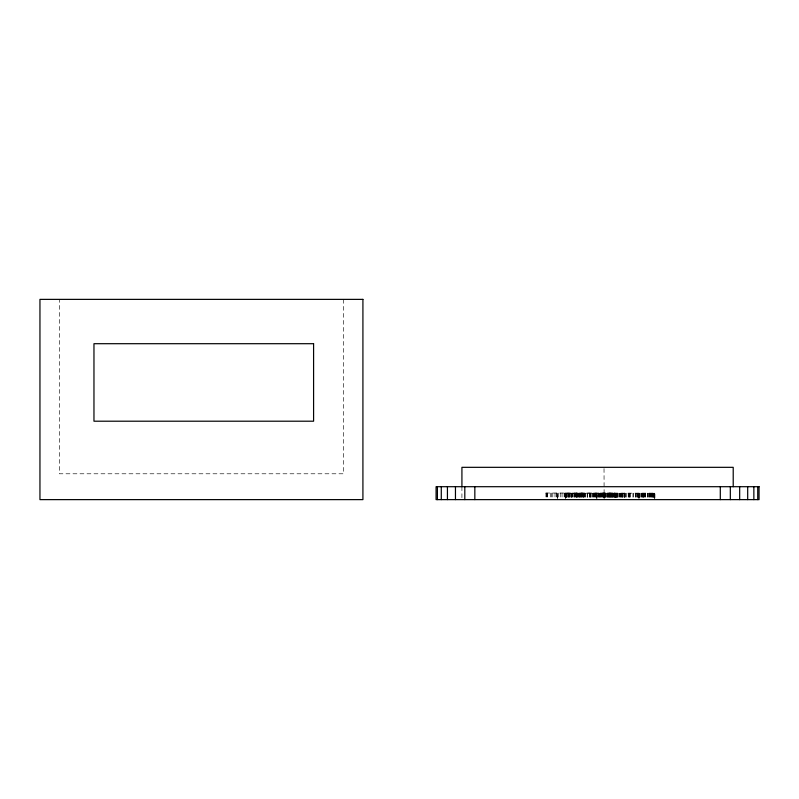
<?xml version="1.0" encoding="UTF-8"?>
<svg xmlns="http://www.w3.org/2000/svg" width="799" height="799" viewBox="0 0 799 799"><rect width="100%" height="100%" fill="white"/><g stroke="black" fill="none" stroke-linecap="round" stroke-linejoin="round"><path stroke-width="0.6" stroke-dasharray="4 3" d="M545.747 493.033L615.4 493.033L615.4 499.625M564.903 493.163L654.89 493.163L654.89 498.546M654.761 493.163L654.761 498.546M654.471 499.625L654.471 493.163L654.431 498.546M654.181 493.163L654.181 498.546M654.031 493.163L654.031 499.625M653.722 493.163L653.722 498.546M653.592 493.163L653.592 498.546M653.202 493.163L653.202 499.625M652.943 493.163L652.943 498.546M652.683 493.163L652.683 498.546M652.174 493.163L652.174 498.546M651.844 493.163L651.844 498.546M651.455 493.163L651.455 499.625M650.845 493.163L650.845 498.546M650.486 493.163L650.486 498.546M649.577 493.163L649.577 498.546M649.068 493.163L649.068 498.546M648.938 493.163L648.938 499.625M647.829 493.163L647.899 498.546M647.749 493.163L647.749 499.625M645.632 493.163L645.632 498.546M645.053 493.163L644.983 498.546L644.923 493.163M644.144 493.163L644.194 498.546M643.495 493.163L643.495 499.625M643.365 493.163L643.365 499.625M643.235 493.163L643.235 498.546M643.005 493.163L642.995 499.625M642.786 493.163L642.786 498.546M642.586 493.163L642.586 498.546M641.817 493.163L641.817 499.625M641.617 493.163L641.487 499.625M640.199 493.163L640.199 499.625M639.739 493.163L639.739 498.546M639.609 493.163L639.609 498.546M639.34 493.163L639.34 498.546M639.09 493.163L638.98 499.625L638.96 493.163M638.701 493.163L638.701 498.546M638.321 493.163L638.321 499.625M638.121 493.163L638.121 498.546M637.932 493.163L637.932 499.625M637.492 493.163L637.492 498.546M637.153 493.163L637.153 499.625M636.374 493.163L636.374 498.546M635.595 493.163L635.595 498.546M635.465 493.163L635.465 499.625M633.587 493.163L633.587 498.546M632.948 493.163L632.878 498.546M630.291 493.163L630.291 498.546M629.832 493.163L629.832 498.546M629.642 493.163L629.642 498.546M629.252 493.163L629.252 498.546M628.673 493.163L628.673 498.546M628.214 493.163L628.214 498.546M626.336 493.163L626.336 498.546M625.178 493.163L625.237 498.546M624.968 493.163L624.968 498.546M624.788 493.163L624.788 498.546M624.588 493.163L624.588 498.546M624.458 493.163L624.329 498.546M624.079 493.163L624.079 498.546M622.97 493.163L622.97 498.546M622.781 493.163L622.781 498.546M622.521 493.163L622.521 498.546M622.131 493.163L622.131 498.546M621.742 493.163L621.742 498.546M621.422 493.163L621.422 498.546M620.833 493.163L620.833 498.546M620.194 493.163L620.324 498.546M619.964 493.163L619.964 498.546M619.285 493.163L619.285 498.546M618.766 493.163L618.766 499.625M617.727 493.163L617.727 498.546M617.337 493.163L617.337 498.546M617.218 493.163L617.218 498.546M616.958 493.163L616.958 499.625M616.758 493.163L616.758 498.546M616.568 493.163L616.568 498.546M616.279 493.163L616.179 498.546M616.049 493.163L616.049 498.546M615.919 493.163L615.919 498.546M615.789 493.163L615.719 498.546M615.659 493.163L615.659 498.546M615.09 493.033L615.08 498.546M614.98 493.163L614.98 498.546M614.781 493.033L614.781 498.526M614.621 493.163L614.621 498.546M614.431 493.033L614.431 499.625M614.231 493.163L614.231 498.546M614.171 493.033L614.041 498.546M613.842 493.033L613.842 498.526M613.712 493.163L613.782 498.546M613.133 493.163L613.133 498.546M612.943 493.033L612.943 498.526M612.683 493.163L612.683 498.546M612.563 493.163L612.563 498.546M612.453 493.163L612.453 498.546M611.774 493.033L611.774 499.625M611.644 493.163L611.585 498.546M611.255 493.163L611.255 498.546M611.125 493.163L611.125 498.546M610.865 493.033L610.865 498.546M610.546 493.163L610.546 498.546M610.216 493.163L610.216 498.546M610.156 493.163L610.156 499.625M609.837 493.033L609.837 498.546M609.577 493.163L609.577 498.546M609.447 493.163L609.447 498.546M609.058 493.033L609.058 498.546M608.928 493.163L608.928 498.546M608.768 493.163L608.768 498.546M608.279 493.163L608.279 498.546M608.019 493.033L608.019 499.625M607.889 493.033L607.889 499.625M607.5 493.163L607.5 498.546M607.28 493.163L607.24 498.546M606.98 493.163L606.98 498.546M606.141 493.163L606.141 498.546M605.562 493.163L605.562 498.546M605.362 493.163L605.362 498.546M605.173 493.163L605.173 498.546M604.973 493.163L604.973 498.546M604.723 493.163L604.723 498.546M604.653 493.163L604.523 498.546M604.334 493.033L604.264 498.546M604.024 468.534L604.134 499.625M604.004 493.163L603.874 498.546M603.744 493.033L603.694 498.546M603.684 493.163L603.555 498.546M603.485 493.163L603.355 499.625M603.115 493.163L603.115 498.546M602.386 493.163L602.516 498.546M602.196 493.163L602.196 498.546M601.347 493.163L601.347 498.546M601.158 493.163L601.028 498.546M600.898 493.163L600.898 498.546M600.508 493.033L600.508 498.526M600.109 493.163L600.109 498.546M599.859 493.163L599.859 498.546M599.48 493.163L599.48 498.546M599.09 493.163L599.09 498.546M598.441 493.163L598.441 498.546M598.311 493.163L598.311 498.546M597.662 493.163L597.662 498.546M596.623 493.163L596.623 498.546M596.493 493.163L596.493 498.546M595.854 493.163L595.854 498.546M595.335 493.163L595.335 498.546M594.945 493.163L594.945 498.546M594.426 493.163L594.426 498.546M593.777 493.163L593.777 498.546M593.178 493.163L593.178 498.546M592.688 493.163L592.688 498.546M591.839 493.163L591.839 499.625M590.731 493.163L590.731 499.625M590.311 493.163L590.311 498.546M590.091 493.163L590.091 498.546M589.892 493.163L589.892 498.546M589.572 493.163L589.572 498.546M587.545 493.163L587.545 498.546M587.315 493.163L587.315 498.546M587.175 493.163L587.175 498.546M585.367 493.163L585.367 498.546M584.978 493.163L584.978 498.546M584.459 493.163L584.389 499.625M583.809 493.163L583.809 499.625M583.679 493.163L583.679 498.546M583.42 493.163L583.42 498.546M583.23 493.163L583.23 498.546M582.641 493.033L582.641 498.546M582.251 493.163L582.251 499.625M581.932 493.163L581.932 498.546M581.862 493.033L581.802 499.625M581.482 493.033L581.542 498.546M581.223 493.163L581.223 498.546M580.783 493.033L580.833 498.546M580.703 493.163L580.703 499.625M580.314 493.163L580.314 498.546M579.665 493.033L579.665 498.526M579.405 493.163L579.405 499.625M579.275 493.163L579.275 498.546M579.085 493.163L579.085 498.546M578.306 493.033L578.246 498.546M578.176 493.163L578.176 499.625M577.987 493.033L577.917 498.546M577.787 493.163L577.787 499.625M577.657 493.163L577.657 498.546M576.948 493.163L576.948 499.625M576.798 493.033L576.768 499.625M576.558 493.033L576.558 499.625M576.429 493.033L576.429 498.526M576.299 493.033L576.299 499.625M576.109 493.163L576.109 499.625M576.039 493.163L576.039 499.625M575.59 493.163L575.59 498.546M574.681 493.163L574.681 498.546M574.101 493.163L574.101 498.546M574.032 493.163L574.032 498.546M572.723 493.033L572.803 498.546M572.284 493.163L572.284 498.546M571.764 493.163L571.764 498.546M571.635 493.163L571.635 498.546M571.375 493.163L571.375 498.546M571.185 493.163L571.185 499.625M570.476 493.163L570.476 499.625M569.627 493.033L569.627 498.526M569.248 493.163L569.248 498.546M569.098 493.163L569.098 498.546M568.938 493.163L568.938 499.625M568.728 493.163L568.728 498.546M568.399 493.163L568.469 499.625M567.11 493.163L567.17 499.625M566.91 493.163L566.91 498.546M566.851 493.163L566.851 498.546M566.591 493.163L566.651 498.546M566.461 493.163L566.461 499.625M566.131 493.163L566.131 499.625M565.782 493.163L565.782 498.546M565.682 493.033L565.682 499.625M565.472 499.625L565.452 493.163L565.362 498.546M565.163 493.033L565.163 499.625M564.903 493.033L564.903 498.546M564.134 493.033L564.134 498.526M562.057 493.033L562.057 499.625M560.249 493.033L560.249 499.625M558.631 493.033L558.631 498.526M557.013 493.033L557.013 498.526M556.494 493.033L556.494 498.526M555.005 493.033L555.005 498.526M552.798 493.033L552.798 498.526M551.57 493.033L551.57 498.526M550.271 493.033L550.271 499.625M547.365 493.033L547.365 498.526M547.105 493.033L547.105 499.625M546.146 493.033L546.146 498.526M546.087 493.033L546.087 498.526M461.922 486.701L461.922 498.446M343.54 299.375L343.54 473.787L59.326 473.787L59.326 299.375M596.883 498.546L596.883 493.163L596.823 498.546M557.462 499.625L557.462 493.033L557.392 499.625"/><path stroke-width="1.2" d="M757.732 486.701L757.732 499.625M753.856 486.701L753.856 499.625M747.694 486.701L747.694 499.625M739.674 486.701L739.674 499.625M733.212 486.701L733.212 467.325L461.922 467.325L461.922 486.701M730.326 486.701L730.326 499.625M720.299 486.701L720.299 499.625M474.836 486.701L474.836 499.625M464.808 486.701L464.808 499.625M455.46 486.701L455.46 499.625M447.43 486.701L447.43 499.625M441.278 486.701L441.278 499.625M437.403 486.701L437.403 499.625M362.916 299.375L39.95 299.375L39.95 499.625L362.916 499.625L362.916 299.375M313.588 343.7L93.962 343.7L93.962 421.203L313.588 421.203L313.588 343.7M759.05 486.701L436.084 486.701L436.084 499.625L759.05 499.625L759.05 486.701"/></g></svg>
